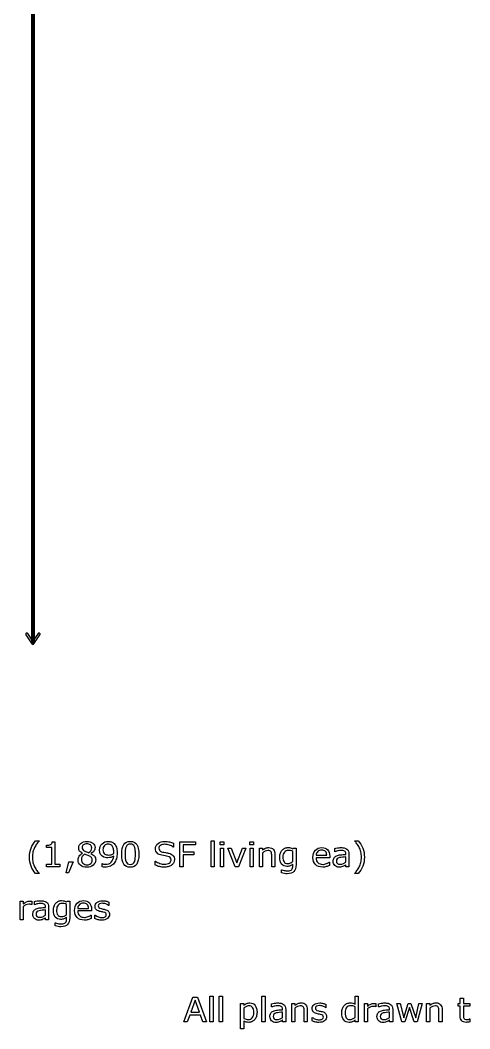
# Model space of a CAD drawing. Extents: x -13 to 750, y 12 to 2314.
# Drawn here: x 272.6 to 391.3, y 27.1 to 293.4 of the extents above; entities that cross this region are included whole.
import ezdxf

# ---------------------------------------------------------------- set-up
doc = ezdxf.new("R2010")
doc.units = 0
doc.layers.get('0').update_dxf_attribs({"linetype": 'CONTINUOUS'})

msp = doc.modelspace()

# ---------------------------------------------------------------- linework, layer by layer
at = {"color": 7}
for points in [[(275.59961, 579.89), (275.59961, 128.89), (276.40039, 128.89), (276.40039, 579.89)], [(274.23437, 131.5404), (274.23437, 131.5404)], [(291.51709, 74.9086), (291.51709, 74.9086)], [(318.9126, 75.66), (315.60352, 75.66), (315.60352, 73.8143), (318.44678, 73.8143), (318.44678, 73.0409), (315.60352, 73.0409), (315.60352, 69.89), (314.7334, 69.89), (314.7334, 76.4335), (318.9126, 76.4335)], [(323.83887, 69.89), (323.0127, 69.89), (323.0127, 76.7279), (323.83887, 76.7279)], [(326.36133, 75.6205), (325.42969, 75.6205), (325.42969, 76.4774), (326.36133, 76.4774)], [(326.30863, 69.89), (325.48246, 69.89), (325.48246, 74.7987), (326.30863, 74.7987)], [(332.18852, 74.7987), (330.20219, 69.89), (329.37162, 69.89), (327.39848, 74.7987), (328.29496, 74.7987), (329.81547, 70.892), (331.32279, 74.7987)], [(334.15727, 75.6205), (333.22563, 75.6205), (333.22563, 76.4774), (334.15727, 76.4774)], [(334.10457, 69.89), (333.2784, 69.89), (333.2784, 74.7987), (334.10457, 74.7987)], [(298.2231, 73.555), (298.2231, 73.555)], [(303.94482, 73.1639), (303.94482, 73.1639)], [(363.45125, 72.4038), (363.45125, 72.4038)], [(286.62598, 71.1424), (285.38672, 68.264), (284.74512, 68.264), (285.50977, 71.1424)], [(291.65332, 71.6302), (291.65332, 71.6302)], [(302.78905, 71.1688), (302.78905, 71.1688)], [(313.33595, 71.7577), (313.33595, 71.7577)], [(321.7681, 28.89), (320.84085, 28.89), (320.19925, 30.7137), (317.36917, 30.7137), (316.72757, 28.89), (315.84427, 28.89), (318.2261, 35.4335), (319.38626, 35.4335)], [(319.93118, 31.4608), (318.78421, 34.6732), (317.63284, 31.4608)], [(323.5303, 28.89), (322.70413, 28.89), (322.70413, 35.7279), (323.5303, 35.7279)], [(326.00003, 28.89), (325.17386, 28.89), (325.17386, 35.7279), (326.00003, 35.7279)], [(337.24124, 28.89), (336.41507, 28.89), (336.41507, 35.7279), (337.24124, 35.7279)], [(378.6553, 33.7987), (377.3765, 28.89), (376.61185, 28.89), (375.35062, 32.6737), (374.09818, 28.89), (373.33792, 28.89), (372.04593, 33.7987), (372.90726, 33.7987), (373.80814, 29.9974), (375.03421, 33.7987), (375.71536, 33.7987), (376.9722, 29.9974), (377.82474, 33.7987)], [(334.26614, 31.3818), (334.26614, 31.3818)]]:
    msp.add_lwpolyline(points, close=True, dxfattribs=at)
for points in [[(276, 579.89), (276, 128.89)], [(274.15037, 131.1244), (275.74998, 128.724)], [(277.34958, 131.4564), (276, 129.431), (274.65039, 131.4564)], [(276.24998, 128.724), (277.84959, 131.1244)], [(276.7251, 76.7279), (277.73145, 76.7279), (277.73145, 76.6839)], [(283.14111, 69.89), (279.59912, 69.89), (279.59912, 70.558), (280.96143, 70.558), (280.96143, 74.9437), (279.59912, 74.9437), (279.59912, 75.5414)], [(281.12402, 76.4555), (281.80518, 76.4555), (281.80518, 70.5581), (283.14111, 70.5581), (283.14111, 69.89)], [(313.07225, 76.0951), (313.07225, 75.0668), (313.01075, 75.0668)], [(336.56546, 73.5547), (336.56546, 69.89), (335.73929, 69.89), (335.73929, 74.7987), (336.56546, 74.7987), (336.56546, 74.2538)], [(344.58986, 74.5876), (344.64256, 74.7985), (345.416, 74.7985), (345.4161, 70.4481)], [(355.69051, 73.8539), (355.64661, 73.8539), (355.64661, 74.6932)], [(360.80574, 76.684), (360.80574, 76.728), (361.81209, 76.728)], [(289.11768, 73.3837), (289.11768, 73.4097)], [(291.29297, 73.3746), (291.29297, 73.3486)], [(297.33587, 73.7437), (297.33545, 73.744)], [(339.84383, 69.89), (339.01766, 69.89), (339.01766, 72.6849)], [(339.84378, 73.076), (339.84383, 69.89)], [(344.58992, 71.2391), (344.58992, 73.9154)], [(350.69832, 72.8915), (353.51082, 72.8915)], [(354.31502, 72.2587), (350.69832, 72.2587)], [(354.31498, 72.7069), (354.31502, 72.2587)], [(358.56014, 73.1335), (358.56014, 73.2609)], [(358.56014, 71.0985), (358.56014, 72.4652)], [(359.38197, 73.2208), (359.38192, 69.89)], [(292.55859, 71.7138), (292.55859, 71.7137)], [(294.22852, 69.8636), (294.22852, 70.703), (294.27242, 70.703)], [(308.29102, 70.2943), (308.29102, 71.3841), (308.35252, 71.3841)], [(344.58986, 70.1096), (344.58986, 70.5579)], [(344.58992, 71.2392), (344.58992, 71.2391)], [(354.1744, 71.0897), (354.2183, 71.0897), (354.2183, 70.1888)], [(358.56014, 71.0984), (358.56014, 71.0985)], [(359.38192, 69.89), (358.56014, 69.89), (358.56014, 70.4129)], [(277.73145, 68.0795), (276.7251, 68.0795)], [(277.73145, 68.1234), (277.73145, 68.0795)], [(341.61043, 68.242), (341.61043, 69.0857), (341.65433, 69.0857)], [(361.81209, 68.0795), (360.80574, 68.0795), (360.80574, 68.1235)], [(273.47322, 59.3755), (273.47322, 55.89), (272.64705, 55.89), (272.64705, 60.7987), (273.47322, 60.7987), (273.47322, 60.0736)], [(275.71, 59.8979), (275.6661, 59.8979)], [(275.71004, 60.7467), (275.71, 59.8979)], [(276.45268, 59.854), (276.40878, 59.854), (276.40878, 60.6933)], [(279.32231, 59.1336), (279.32231, 59.261)], [(280.14413, 59.2209), (280.14408, 55.8901)], [(284.89011, 60.5877), (284.94281, 60.7986), (285.71625, 60.7986), (285.71635, 56.4482)], [(284.89018, 57.2392), (284.89018, 59.9155)], [(287.83451, 58.8916), (290.64701, 58.8916)], [(291.45117, 58.707), (291.45121, 58.2588)], [(296.01718, 60.548), (296.01718, 59.6647), (295.97328, 59.6647)], [(279.32231, 57.0986), (279.32231, 58.4653)], [(279.32231, 57.0985), (279.32231, 57.0986)], [(280.14408, 55.8901), (279.32231, 55.8901), (279.32231, 56.413)], [(284.89011, 56.1097), (284.89011, 56.558)], [(284.89018, 57.2393), (284.89018, 57.2392)], [(291.45121, 58.2588), (287.83451, 58.2588)], [(291.31059, 57.0898), (291.35449, 57.0898), (291.35449, 56.1889)], [(292.37406, 56.1845), (292.37406, 57.1118), (292.41806, 57.1118)], [(296.21059, 57.3045), (296.21049, 57.3051)], [(281.91068, 54.2421), (281.91068, 55.0858), (281.95458, 55.0858)], [(360.98489, 33.6014), (360.98489, 35.7284), (361.81107, 35.7284), (361.81107, 28.89)], [(388.72318, 30.4937), (388.72318, 33.1041), (388.16507, 33.1041), (388.16507, 33.7984), (388.72318, 33.7984), (388.72318, 35.209), (389.54935, 35.209), (389.54935, 33.7984), (391.25443, 33.7984), (391.25443, 33.1041), (389.54935, 33.1041), (389.54935, 30.8672)], [(331.62503, 29.1366), (331.62503, 27.08), (330.79886, 27.08), (330.79886, 33.7992), (331.62503, 33.7992), (331.62503, 33.285)], [(331.62503, 32.5902), (331.62503, 29.8085)], [(338.99905, 32.8539), (338.95515, 32.8539), (338.95515, 33.6932)], [(341.86868, 32.1335), (341.86868, 32.2609)], [(342.6905, 32.2208), (342.69046, 28.89)], [(345.1075, 32.5547), (345.1075, 28.89), (344.28133, 28.89), (344.28133, 33.7987), (345.1075, 33.7987), (345.1075, 33.2538)], [(348.38582, 32.076), (348.38577, 28.89)], [(353.29002, 33.5479), (353.29002, 32.6646), (353.24612, 32.6646)], [(360.98489, 30.0985), (360.98489, 32.9154)], [(364.26325, 32.3754), (364.26325, 28.89), (363.43708, 28.89), (363.43708, 33.7987), (364.26325, 33.7987), (364.26325, 33.0736)], [(366.50003, 32.8978), (366.45613, 32.8978)], [(366.50007, 33.7467), (366.50003, 32.8978)], [(367.24271, 32.8539), (367.19881, 32.8539), (367.19881, 33.6932)], [(370.11234, 32.1335), (370.11234, 32.2609)], [(370.93416, 32.2208), (370.93411, 28.89)], [(380.67234, 32.5547), (380.67234, 28.89), (379.84617, 28.89), (379.84617, 33.7987), (380.67234, 33.7987), (380.67234, 33.2538)], [(383.95066, 32.076), (383.95071, 28.89)], [(335.11868, 31.4042), (335.11868, 31.4037)], [(341.86868, 30.0985), (341.86868, 31.4652)], [(341.86868, 30.0984), (341.86868, 30.0985)], [(342.69046, 28.89), (341.86868, 28.89), (341.86868, 29.4129)], [(348.38577, 28.89), (347.5596, 28.89), (347.5596, 31.6849)], [(349.647, 29.1844), (349.647, 30.1117), (349.6909, 30.1117)], [(353.48343, 30.3044), (353.48343, 30.305)], [(360.98489, 30.0983), (360.98489, 30.0985)], [(361.81107, 28.89), (360.98489, 28.89), (360.98489, 29.4042)], [(370.11234, 30.0985), (370.11234, 31.4652)], [(370.11234, 30.0984), (370.11234, 30.0985)], [(370.93411, 28.89), (370.11234, 28.89), (370.11234, 29.4129)], [(383.95071, 28.89), (383.12454, 28.89), (383.12454, 31.6849)], [(391.2105, 29.6763), (391.2544, 29.6763), (391.25443, 28.934)]]:
    msp.add_lwpolyline(points, dxfattribs=at)
for points in [[(274.106176, 131.349805), (274.090421, 131.271782), (274.106319, 131.190697), (274.15037, 131.1244)], [(274.23437, 131.5404), (274.168046, 131.49639), (274.12193, 131.427827), (274.106176, 131.349805)], [(274.459786, 131.584604), (274.381758, 131.600359), (274.300668, 131.584457), (274.23437, 131.5404)], [(274.65039, 131.4564), (274.60638, 131.52273), (274.537813, 131.568849), (274.459786, 131.584604)], [(277.54018, 131.584599), (277.462155, 131.568845), (277.39359, 131.522727), (277.34958, 131.4564)], [(277.76559, 131.5404), (277.699292, 131.584454), (277.618205, 131.600354), (277.54018, 131.584599)], [(277.893784, 131.349805), (277.87803, 131.427827), (277.831914, 131.49639), (277.76559, 131.5404)], [(277.84959, 131.1244), (277.893641, 131.190697), (277.909539, 131.271782), (277.893784, 131.349805)], [(275.74998, 128.724), (275.805572, 128.64022), (275.899434, 128.589856), (275.99998, 128.589856)], [(275.99998, 128.589856), (276.100526, 128.589856), (276.194388, 128.64022), (276.24998, 128.724)], [(275.08594, 72.4037), (275.08594, 73.2855), (275.229493, 74.077967), (275.5166, 74.7811)], [(275.5166, 74.7811), (275.803713, 75.484233), (276.206547, 76.133167), (276.7251, 76.7279)], [(276.45264, 74.9657), (276.276853, 74.605367), (276.133297, 74.2084), (276.02197, 73.7748)], [(277.05029, 75.9413), (276.836423, 75.662967), (276.637207, 75.337767), (276.45264, 74.9657)], [(277.73145, 76.6839), (277.494143, 76.470033), (277.26709, 76.2225), (277.05029, 75.9413)], [(279.59912, 75.5414), (279.783693, 75.5414), (279.981447, 75.556067), (280.19238, 75.5854)], [(280.19238, 75.5854), (280.40332, 75.6174), (280.56299, 75.6628), (280.67139, 75.7216)], [(280.67139, 75.7216), (280.806157, 75.794867), (280.911623, 75.887167), (280.98779, 75.9985)], [(280.98779, 75.9985), (281.066897, 76.112767), (281.112307, 76.2651), (281.12402, 76.4555)], [(288.08496, 74.8599), (288.08496, 75.3521), (288.28711, 75.762267), (288.69141, 76.0904)], [(288.33545, 74.025), (288.168457, 74.2476), (288.08496, 74.5259), (288.08496, 74.8599)], [(288.69141, 76.0904), (289.095703, 76.418533), (289.609863, 76.5826), (290.23389, 76.5826)], [(289.31982, 75.6732), (289.085447, 75.4974), (288.96826, 75.2601), (288.96826, 74.9613)], [(288.96826, 74.9613), (288.96826, 74.750367), (289.026853, 74.567267), (289.14404, 74.412)], [(290.22949, 75.9369), (289.86035, 75.9369), (289.557127, 75.849), (289.31982, 75.6732)], [(291.15234, 75.6556), (290.912107, 75.843133), (290.60449, 75.9369), (290.22949, 75.9369)], [(290.23389, 76.5826), (290.88721, 76.5826), (291.408693, 76.425867), (291.79834, 76.1124)], [(291.51709, 74.9086), (291.51709, 75.222067), (291.395507, 75.471067), (291.15234, 75.6556)], [(291.3501, 74.1879), (291.461427, 74.3959), (291.51709, 74.636133), (291.51709, 74.9086)], [(291.79834, 76.1124), (292.187987, 75.798867), (292.38281, 75.4004), (292.38281, 74.917)], [(292.38281, 74.917), (292.38281, 74.621133), (292.290527, 74.329633), (292.10596, 74.0425)], [(293.59127, 74.3065), (293.59127, 74.9745), (293.810997, 75.517967), (294.25045, 75.9369)], [(294.25045, 75.9369), (294.689903, 76.355833), (295.226037, 76.5653), (295.85885, 76.5653)], [(294.84814, 75.4536), (294.60498, 75.189933), (294.4834, 74.819333), (294.4834, 74.3418)], [(295.8501, 75.8491), (295.428227, 75.8491), (295.09424, 75.717267), (294.84814, 75.4536)], [(296.36426, 75.7611), (296.206053, 75.819767), (296.034667, 75.8491), (295.8501, 75.8491)], [(295.85885, 76.5653), (296.175257, 76.5653), (296.468223, 76.5155), (296.73775, 76.4159)], [(296.80811, 75.4798), (296.67041, 75.611667), (296.52246, 75.705433), (296.36426, 75.7611)], [(296.73775, 76.4159), (297.007283, 76.319233), (297.243123, 76.172733), (297.44527, 75.9764)], [(297.19482, 74.8382), (297.101073, 75.1136), (296.97217, 75.327467), (296.80811, 75.4798)], [(297.33545, 73.744), (297.33545, 74.198133), (297.288573, 74.562867), (297.19482, 74.8382)], [(297.44527, 75.9764), (297.694297, 75.733267), (297.886193, 75.4198), (298.02096, 75.036)], [(298.02096, 75.036), (298.15572, 74.655133), (298.2231, 74.161467), (298.2231, 73.555)], [(299.41846, 73.1551), (299.41846, 74.318233), (299.601563, 75.176633), (299.96777, 75.7303)], [(299.96777, 75.7303), (300.333983, 76.286967), (300.905273, 76.5653), (301.68164, 76.5653)], [(300.56982, 75.1503), (300.470213, 74.9335), (300.401367, 74.650767), (300.36328, 74.3021)], [(300.99609, 75.6688), (300.817383, 75.554533), (300.675293, 75.3817), (300.56982, 75.1503)], [(301.68164, 75.8402), (301.406247, 75.8402), (301.17773, 75.783067), (300.99609, 75.6688)], [(301.68164, 76.5653), (302.466793, 76.5653), (303.039547, 76.282567), (303.3999, 75.7171)], [(302.36279, 75.6688), (302.18701, 75.783067), (301.95996, 75.8402), (301.68164, 75.8402)], [(302.78467, 75.159), (302.68213, 75.3846), (302.541503, 75.554533), (302.36279, 75.6688)], [(302.99561, 74.3241), (302.960477, 74.652233), (302.890163, 74.930533), (302.78467, 75.159)], [(303.3999, 75.7171), (303.76318, 75.154633), (303.94482, 74.303567), (303.94482, 73.1639)], [(308.33055, 74.68), (308.33055, 75.227867), (308.561993, 75.676133), (309.02488, 76.0248)], [(308.74803, 73.5155), (308.46971, 73.8143), (308.33055, 74.202467), (308.33055, 74.68)], [(309.02488, 76.0248), (309.487773, 76.376333), (310.075177, 76.5521), (310.78709, 76.5521)], [(309.65772, 75.5106), (309.376473, 75.317267), (309.23585, 75.068233), (309.23585, 74.7635)], [(309.23585, 74.7635), (309.23585, 74.491033), (309.306163, 74.277167), (309.44679, 74.1219)], [(310.78272, 75.8006), (310.3169, 75.8006), (309.9419, 75.703933), (309.65772, 75.5106)], [(312.02638, 75.5897), (311.62208, 75.7303), (311.207527, 75.8006), (310.78272, 75.8006)], [(310.78709, 76.5521), (311.24705, 76.5521), (311.668923, 76.508167), (312.05271, 76.4203)], [(313.01075, 75.0668), (312.76173, 75.277733), (312.433607, 75.452033), (312.02638, 75.5897)], [(312.05271, 76.4203), (312.436503, 76.332367), (312.77635, 76.223967), (313.07225, 76.0951)], [(336.56546, 74.2538), (336.823273, 74.467667), (337.089873, 74.634633), (337.36526, 74.7547)], [(337.36526, 74.7547), (337.640653, 74.874833), (337.92337, 74.9349), (338.21341, 74.9349)], [(338.21341, 74.9349), (338.743683, 74.9349), (339.14798, 74.775233), (339.4263, 74.4559)], [(341.75979, 74.2756), (341.950217, 74.483667), (342.18166, 74.6448), (342.45412, 74.759)], [(342.45412, 74.759), (342.72658, 74.8762), (342.997577, 74.9348), (343.26711, 74.9348)], [(343.26711, 74.9348), (343.55129, 74.9348), (343.788593, 74.905467), (343.97902, 74.8468)], [(343.97902, 74.8468), (344.17238, 74.791467), (344.375993, 74.705067), (344.58986, 74.5876)], [(350.51371, 74.2274), (350.953163, 74.699067), (351.530313, 74.9349), (352.24516, 74.9349)], [(352.24516, 74.9349), (352.907267, 74.9349), (353.41703, 74.741533), (353.77445, 74.3548)], [(355.64661, 74.6932), (355.807743, 74.7372), (356.040653, 74.785533), (356.34534, 74.8382)], [(356.34534, 74.8382), (356.650033, 74.890867), (356.950327, 74.9172), (357.24622, 74.9172)], [(357.24622, 74.9172), (357.591927, 74.9172), (357.89222, 74.887867), (358.1471, 74.8292)], [(358.1471, 74.8292), (358.404913, 74.773867), (358.62757, 74.677167), (358.81507, 74.5391)], [(361.4825, 75.9414), (361.268633, 76.2226), (361.043047, 76.470133), (360.80574, 76.684)], [(362.08455, 74.9658), (361.899983, 75.337867), (361.6993, 75.663067), (361.4825, 75.9414)], [(361.81209, 76.728), (362.330643, 76.133267), (362.733477, 75.484333), (363.02059, 74.7812)], [(362.51522, 73.7749), (362.40682, 74.2085), (362.263263, 74.605467), (362.08455, 74.9658)], [(363.02059, 74.7812), (363.307697, 74.078067), (363.45125, 73.2856), (363.45125, 72.4038)], [(275.5166, 70.0262), (275.229493, 70.729333), (275.08594, 71.521833), (275.08594, 72.4037)], [(276.02197, 73.7748), (275.91357, 73.3412), (275.85937, 72.884167), (275.85937, 72.4037)], [(275.85937, 72.4037), (275.85937, 71.9027), (275.912107, 71.4442), (276.01758, 71.0282)], [(287.90918, 71.6962), (287.90918, 72.059467), (288.01465, 72.387567), (288.22559, 72.6805)], [(288.22559, 72.6805), (288.436523, 72.976433), (288.733887, 73.210833), (289.11768, 73.3837)], [(289.11768, 73.4097), (288.766113, 73.597233), (288.50537, 73.802333), (288.33545, 74.025)], [(289.03418, 72.597), (288.875973, 72.350933), (288.79687, 72.072633), (288.79687, 71.7621)], [(289.67139, 73.1815), (289.407717, 73.037967), (289.195313, 72.843133), (289.03418, 72.597)], [(289.14404, 74.412), (289.26416, 74.259667), (289.444337, 74.123433), (289.68457, 74.0033)], [(290.32617, 72.9486), (290.16211, 73.0046), (289.94385, 73.082233), (289.67139, 73.1815)], [(289.68457, 74.0033), (289.79297, 73.950633), (289.948243, 73.881767), (290.15039, 73.7967)], [(290.15039, 73.7967), (290.35547, 73.711767), (290.55469, 73.641467), (290.74805, 73.5858)], [(290.77881, 72.7684), (290.641117, 72.833067), (290.490237, 72.893133), (290.32617, 72.9486)], [(290.74805, 73.5858), (291.03809, 73.779133), (291.238773, 73.979833), (291.3501, 74.1879)], [(291.47314, 72.2762), (291.355953, 72.440267), (291.12451, 72.604333), (290.77881, 72.7684)], [(292.10596, 74.0425), (291.921387, 73.758367), (291.65039, 73.535733), (291.29297, 73.3746)], [(291.29297, 73.3486), (291.703123, 73.1728), (292.0166, 72.956), (292.2334, 72.6982)], [(291.65332, 71.6302), (291.65332, 71.899733), (291.59326, 72.115067), (291.47314, 72.2762)], [(292.2334, 72.6982), (292.450193, 72.4404), (292.55859, 72.112267), (292.55859, 71.7138)], [(293.78463, 73.3177), (293.655723, 73.5931), (293.59127, 73.9227), (293.59127, 74.3065)], [(294.3691, 72.6366), (294.111287, 72.815267), (293.916463, 73.0423), (293.78463, 73.3177)], [(295.02389, 72.329), (294.80709, 72.381667), (294.588827, 72.4842), (294.3691, 72.6366)], [(294.4834, 74.3418), (294.4834, 74.063467), (294.52295, 73.8364), (294.60205, 73.6606)], [(294.60205, 73.6606), (294.68115, 73.4848), (294.81445, 73.331), (295.00195, 73.1992)], [(295.00195, 73.1992), (295.13379, 73.1084), (295.27881, 73.046867), (295.43701, 73.0146)], [(295.75777, 72.25), (295.488243, 72.25), (295.243617, 72.276333), (295.02389, 72.329)], [(295.43701, 73.0146), (295.595217, 72.985267), (295.771, 72.9706), (295.96436, 72.9706)], [(296.54439, 72.3554), (296.304157, 72.285133), (296.04195, 72.25), (295.75777, 72.25)], [(295.96436, 72.9706), (296.192873, 72.9706), (296.424317, 73.001267), (296.65869, 73.0626)], [(297.31344, 72.707), (297.04098, 72.542933), (296.78463, 72.425733), (296.54439, 72.3554)], [(296.65869, 73.0626), (296.893063, 73.123933), (297.11279, 73.213267), (297.31787, 73.3306)], [(296.67183, 71.0986), (297.040977, 71.488267), (297.254847, 72.0244), (297.31344, 72.707)], [(297.31787, 73.3306), (297.320537, 73.391933), (297.323537, 73.452), (297.32687, 73.5108)], [(297.32687, 73.5108), (297.33287, 73.572133), (297.33587, 73.649767), (297.33587, 73.7437)], [(298.02539, 71.9994), (297.896483, 71.533533), (297.700193, 71.136567), (297.43652, 70.8085)], [(298.22314, 73.555), (298.22314, 72.983733), (298.157223, 72.4652), (298.02539, 71.9994)], [(299.95898, 70.5887), (299.598633, 71.145367), (299.41846, 72.000833), (299.41846, 73.1551)], [(300.36328, 74.3021), (300.328147, 73.9535), (300.31058, 73.571167), (300.31058, 73.1551)], [(300.31058, 73.1551), (300.31058, 72.6981), (300.32668, 72.3158), (300.35888, 72.0082)], [(300.35888, 72.0082), (300.39108, 71.700533), (300.459927, 71.425133), (300.56542, 71.182)], [(302.78906, 71.1688), (302.8916, 71.406133), (302.96045, 71.684467), (302.99561, 72.0038)], [(303.05271, 73.1639), (303.05271, 73.609233), (303.033677, 73.995967), (302.99561, 74.3241)], [(302.99561, 72.0038), (303.033677, 72.326067), (303.05271, 72.712767), (303.05271, 73.1639)], [(303.94482, 73.1639), (303.94482, 71.9891), (303.76025, 71.1263), (303.39111, 70.5755)], [(310.04002, 72.8871), (309.45994, 73.0101), (309.029277, 73.219567), (308.74803, 73.5155)], [(309.44679, 74.1219), (309.58741, 73.966633), (309.834967, 73.848), (310.18946, 73.766)], [(310.85301, 72.7421), (310.598123, 72.7801), (310.327127, 72.828433), (310.04002, 72.8871)], [(310.18946, 73.766), (310.37696, 73.724667), (310.643563, 73.674867), (310.98927, 73.6166)], [(311.56932, 72.597), (311.349593, 72.655667), (311.110823, 72.704033), (310.85301, 72.7421)], [(310.98927, 73.6166), (311.33497, 73.557933), (311.627937, 73.497867), (311.86817, 73.4364)], [(312.21531, 72.2762), (312.074683, 72.413933), (311.859353, 72.520867), (311.56932, 72.597)], [(311.86817, 73.4364), (312.354503, 73.307467), (312.720717, 73.112633), (312.96681, 72.8519)], [(312.43064, 71.6346), (312.43064, 71.924667), (312.358863, 72.138533), (312.21531, 72.2762)], [(312.96681, 72.8519), (313.212903, 72.591167), (313.33595, 72.226433), (313.33595, 71.7577)], [(337.27298, 73.981), (337.026887, 73.869667), (336.791047, 73.727567), (336.56546, 73.5547)], [(337.9805, 74.148), (337.754913, 74.148), (337.519073, 74.092333), (337.27298, 73.981)], [(338.51663, 74.056), (338.378937, 74.117333), (338.200227, 74.148), (337.9805, 74.148)], [(338.83304, 73.7836), (338.759793, 73.9066), (338.654323, 73.9974), (338.51663, 74.056)], [(338.97806, 73.3177), (338.951727, 73.516967), (338.903387, 73.672267), (338.83304, 73.7836)], [(339.01766, 72.6849), (339.01766, 72.9105), (339.00446, 73.121433), (338.97806, 73.3177)], [(339.4263, 74.4559), (339.70462, 74.136567), (339.84378, 73.6766), (339.84378, 73.076)], [(341.09621, 72.3904), (341.09621, 72.812267), (341.154803, 73.175533), (341.27199, 73.4802)], [(341.61037, 70.5974), (341.267597, 71.0222), (341.09621, 71.619867), (341.09621, 72.3904)], [(341.27199, 73.4802), (341.39211, 73.787867), (341.55471, 74.053), (341.75979, 74.2756)], [(342.33992, 73.7353), (342.07918, 73.430633), (341.94881, 72.988267), (341.94881, 72.4082)], [(341.94881, 72.4082), (341.94881, 71.8574), (342.04549, 71.4399), (342.23885, 71.1557)], [(343.41219, 74.1923), (342.95809, 74.1923), (342.600667, 74.039967), (342.33992, 73.7353)], [(343.97469, 74.1263), (343.78719, 74.1703), (343.59969, 74.1923), (343.41219, 74.1923)], [(344.58992, 73.9154), (344.370193, 74.015), (344.165117, 74.0853), (343.97469, 74.1263)], [(349.85893, 72.3158), (349.85893, 73.118533), (350.07719, 73.755733), (350.51371, 74.2274)], [(350.54447, 70.4349), (350.087443, 70.8773), (349.85893, 71.504267), (349.85893, 72.3158)], [(351.14217, 73.8627), (350.88143, 73.6019), (350.73348, 73.278167), (350.69832, 72.8915)], [(350.69832, 72.2587), (350.69832, 71.9569), (350.74373, 71.6932), (350.83455, 71.4676)], [(352.20125, 74.2538), (351.75887, 74.2538), (351.405843, 74.123433), (351.14217, 73.8627)], [(353.18123, 73.8978), (352.967363, 74.135133), (352.640703, 74.2538), (352.20125, 74.2538)], [(353.51082, 72.8915), (353.508153, 73.3251), (353.39829, 73.660533), (353.18123, 73.8978)], [(353.77445, 74.3548), (354.134803, 73.968133), (354.31498, 73.418833), (354.31498, 72.7069)], [(355.21151, 71.3141), (355.21151, 71.686167), (355.29061, 71.986467), (355.44881, 72.215)], [(355.44881, 72.215), (355.609943, 72.446467), (355.83846, 72.6281), (356.13436, 72.7599)], [(356.51668, 74.1), (356.25008, 74.044), (355.97469, 73.961967), (355.69051, 73.8539)], [(356.28377, 71.9553), (356.137283, 71.8147), (356.06404, 71.6199), (356.06404, 71.3709)], [(356.13436, 72.7599), (356.433187, 72.891767), (356.792073, 72.981133), (357.21102, 73.028)], [(356.85945, 72.2717), (356.62215, 72.204367), (356.430257, 72.0989), (356.28377, 71.9553)], [(357.24178, 74.188), (357.02498, 74.188), (356.78328, 74.158667), (356.51668, 74.1)], [(357.66805, 72.3992), (357.328203, 72.369867), (357.05867, 72.327367), (356.85945, 72.2717)], [(357.21102, 73.028), (357.629967, 73.074667), (358.079673, 73.109833), (358.56014, 73.1335)], [(357.75594, 74.153), (357.59188, 74.176333), (357.420493, 74.188), (357.24178, 74.188)], [(358.56014, 72.4652), (358.308187, 72.450533), (358.010823, 72.428533), (357.66805, 72.3992)], [(358.17781, 74.0168), (358.060623, 74.084133), (357.92, 74.129533), (357.75594, 74.153)], [(358.45906, 73.7267), (358.394593, 73.849767), (358.300843, 73.946467), (358.17781, 74.0168)], [(358.56014, 73.2609), (358.56014, 73.448433), (358.526447, 73.6037), (358.45906, 73.7267)], [(358.81507, 74.5391), (358.999643, 74.404367), (359.14027, 74.230067), (359.23695, 74.0162)], [(359.23695, 74.0162), (359.33363, 73.802333), (359.38197, 73.5372), (359.38197, 73.2208)], [(362.67781, 72.4038), (362.67781, 72.884267), (362.623613, 73.3413), (362.51522, 73.7749)], [(362.51522, 71.0283), (362.623613, 71.4443), (362.67781, 71.9028), (362.67781, 72.4038)], [(363.45125, 72.4037), (363.45125, 71.521833), (363.307697, 70.729333), (363.02059, 70.0262)], [(276.7251, 68.0795), (276.206547, 68.674167), (275.803713, 69.323067), (275.5166, 70.0262)], [(276.01758, 71.0282), (276.12598, 70.6122), (276.271, 70.2167), (276.45264, 69.8417)], [(276.45264, 69.8417), (276.62842, 69.4813), (276.829103, 69.1561), (277.05469, 68.8661)], [(288.5376, 70.2899), (288.118653, 70.6561), (287.90918, 71.124867), (287.90918, 71.6962)], [(290.23389, 69.7406), (289.524903, 69.7406), (288.959473, 69.9237), (288.5376, 70.2899)], [(288.79687, 71.7621), (288.79687, 71.366567), (288.933103, 71.0399), (289.20557, 70.7821)], [(289.20557, 70.7821), (289.47803, 70.5243), (289.823733, 70.3954), (290.24268, 70.3954)], [(291.89502, 70.3031), (291.455567, 69.9281), (290.901857, 69.7406), (290.23389, 69.7406)], [(290.24268, 70.3954), (290.670413, 70.3954), (291.01172, 70.505267), (291.2666, 70.725)], [(291.2666, 70.725), (291.524413, 70.944733), (291.65332, 71.246467), (291.65332, 71.6302)], [(292.55859, 71.7137), (292.55859, 71.1483), (292.3374, 70.6781), (291.89502, 70.3031)], [(294.58887, 69.7886), (294.454103, 69.803267), (294.333987, 69.828267), (294.22852, 69.8636)], [(294.27242, 70.703), (294.35738, 70.659), (294.477497, 70.6165), (294.63277, 70.5755)], [(295.01953, 69.7626), (294.86719, 69.7626), (294.723637, 69.771267), (294.58887, 69.7886)], [(294.63277, 70.5755), (294.788043, 70.5375), (294.960897, 70.5185), (295.15133, 70.5185)], [(296.43457, 70.035), (296.033203, 69.8534), (295.561523, 69.7626), (295.01953, 69.7626)], [(295.15133, 70.5185), (295.79879, 70.5185), (296.305623, 70.711867), (296.67183, 71.0986)], [(297.43652, 70.8085), (297.16992, 70.4745), (296.835937, 70.216667), (296.43457, 70.035)], [(301.68164, 69.7538), (300.896487, 69.7538), (300.322267, 70.0321), (299.95898, 70.5887)], [(300.56542, 71.182), (300.6621, 70.953467), (300.79833, 70.779133), (300.97411, 70.659)], [(300.97411, 70.659), (301.152823, 70.538933), (301.388663, 70.4789), (301.68163, 70.4789)], [(301.68163, 70.4789), (301.957023, 70.4789), (302.18554, 70.536033), (302.36718, 70.6503)], [(303.39111, 70.5755), (303.024903, 70.0277), (302.45508, 69.7538), (301.68164, 69.7538)], [(302.36718, 70.6503), (302.54882, 70.7645), (302.689443, 70.937333), (302.78905, 71.1688)], [(309.43799, 69.9032), (309.06299, 69.991067), (308.680667, 70.121433), (308.29102, 70.2943)], [(308.35252, 71.3841), (308.683573, 71.108767), (309.065897, 70.896367), (309.49949, 70.7469)], [(310.7124, 69.7713), (310.24072, 69.7713), (309.815917, 69.815267), (309.43799, 69.9032)], [(309.49949, 70.7469), (309.933083, 70.5975), (310.34031, 70.5228), (310.72117, 70.5228)], [(311.8374, 69.9296), (311.526853, 69.824067), (311.151853, 69.7713), (310.7124, 69.7713)], [(310.72117, 70.5228), (311.260237, 70.5228), (311.679183, 70.623867), (311.97801, 70.826)], [(312.65918, 70.369), (312.424807, 70.181533), (312.15088, 70.035067), (311.8374, 69.9296)], [(311.97801, 70.826), (312.279763, 71.0282), (312.43064, 71.297733), (312.43064, 71.6346)], [(313.15576, 71.0018), (313.038573, 70.7528), (312.873047, 70.541867), (312.65918, 70.369)], [(313.33594, 71.7577), (313.33594, 71.502833), (313.27588, 71.250867), (313.15576, 71.0018)], [(343.00783, 69.9646), (342.421897, 69.9646), (341.956077, 70.175533), (341.61037, 70.5974)], [(342.23885, 71.1557), (342.43221, 70.871567), (342.75301, 70.7295), (343.20125, 70.7295)], [(343.87356, 70.1096), (343.647973, 70.012933), (343.359397, 69.9646), (343.00783, 69.9646)], [(343.20125, 70.7295), (343.441483, 70.7295), (343.681717, 70.7749), (343.92195, 70.8657)], [(344.58986, 70.5579), (344.34084, 70.358633), (344.102073, 70.2092), (343.87356, 70.1096)], [(343.92195, 70.8657), (344.165117, 70.959433), (344.387773, 71.083933), (344.58992, 71.2392)], [(344.30423, 69.156), (344.40677, 69.270267), (344.480013, 69.407967), (344.52396, 69.5691)], [(344.52396, 69.5691), (344.567893, 69.730233), (344.58986, 69.9104), (344.58986, 70.1096)], [(345.4161, 70.4481), (345.4161, 69.6161), (345.227133, 69.005267), (344.8492, 68.6156)], [(352.4517, 69.7757), (351.637247, 69.7757), (351.001503, 69.995433), (350.54447, 70.4349)], [(350.83455, 71.4676), (350.92537, 71.245), (351.049883, 71.0619), (351.20809, 70.9183)], [(351.20809, 70.9183), (351.36043, 70.7777), (351.540607, 70.672233), (351.74862, 70.6019)], [(351.74862, 70.6019), (351.959553, 70.531567), (352.190997, 70.4964), (352.44295, 70.4964)], [(352.44295, 70.4964), (352.776937, 70.4964), (353.112387, 70.562333), (353.4493, 70.6942)], [(353.36576, 69.8944), (353.07572, 69.815267), (352.771033, 69.7757), (352.4517, 69.7757)], [(354.2183, 70.1888), (353.93998, 70.0716), (353.6558, 69.973467), (353.36576, 69.8944)], [(353.4493, 70.6942), (353.78914, 70.828933), (354.03084, 70.960767), (354.1744, 71.0897)], [(355.67293, 70.1935), (355.365317, 70.4865), (355.21151, 70.860033), (355.21151, 71.3141)], [(356.79793, 69.7541), (356.35555, 69.7541), (355.98055, 69.900567), (355.67293, 70.1935)], [(356.06404, 71.3709), (356.06404, 71.089633), (356.149003, 70.8772), (356.31893, 70.7336)], [(356.31893, 70.7336), (356.48885, 70.593), (356.748127, 70.5227), (357.09676, 70.5227)], [(357.42635, 69.8241), (357.247637, 69.777433), (357.038163, 69.7541), (356.79793, 69.7541)], [(357.09676, 70.5227), (357.3868, 70.5227), (357.651937, 70.578367), (357.89217, 70.6897)], [(357.90096, 69.9911), (357.763267, 69.9237), (357.605063, 69.868033), (357.42635, 69.8241)], [(357.89217, 70.6897), (358.132403, 70.803967), (358.35506, 70.9402), (358.56014, 71.0984)], [(358.26131, 70.202), (358.138263, 70.114133), (358.018147, 70.043833), (357.90096, 69.9911)], [(358.56014, 70.4129), (358.4869, 70.3629), (358.38729, 70.2926), (358.26131, 70.202)], [(361.4825, 68.8662), (361.71102, 69.1562), (361.911703, 69.4814), (362.08455, 69.8418)], [(363.02059, 70.0262), (362.733477, 69.323067), (362.330643, 68.674167), (361.81209, 68.0795)], [(362.08455, 69.8418), (362.26619, 70.2168), (362.409747, 70.6123), (362.51522, 71.0283)], [(277.05469, 68.8661), (277.280277, 68.5731), (277.505863, 68.325533), (277.73145, 68.1234)], [(342.33992, 68.0881), (342.093827, 68.123433), (341.850663, 68.174733), (341.61043, 68.242)], [(341.65433, 69.0857), (341.789097, 69.033033), (342.002963, 68.968567), (342.29593, 68.8923)], [(342.29593, 68.8923), (342.588897, 68.813233), (342.881863, 68.7737), (343.17483, 68.7737)], [(343.10457, 68.0311), (342.84383, 68.0311), (342.588947, 68.0501), (342.33992, 68.0881)], [(344.8492, 68.6156), (344.471273, 68.225933), (343.88973, 68.0311), (343.10457, 68.0311)], [(343.17483, 68.7737), (343.456083, 68.7737), (343.688997, 68.8074), (343.87357, 68.8748)], [(343.87357, 68.8748), (344.058137, 68.942133), (344.20169, 69.035867), (344.30423, 69.156)], [(360.80574, 68.1235), (361.031327, 68.325633), (361.256913, 68.5732), (361.4825, 68.8662)], [(273.47322, 60.0736), (273.801347, 60.337267), (274.089923, 60.5233), (274.33895, 60.6317)], [(274.15877, 59.8105), (273.921463, 59.699167), (273.692947, 59.554167), (273.47322, 59.3755)], [(274.89705, 59.9819), (274.64217, 59.9819), (274.396077, 59.924767), (274.15877, 59.8105)], [(274.33895, 60.6317), (274.590903, 60.743033), (274.84725, 60.7987), (275.10799, 60.7987)], [(275.30574, 59.9599), (275.191487, 59.974567), (275.055257, 59.9819), (274.89705, 59.9819)], [(275.10799, 60.7987), (275.251543, 60.7987), (275.355547, 60.794367), (275.42, 60.7857)], [(275.6661, 59.8979), (275.543053, 59.927233), (275.422933, 59.9479), (275.30574, 59.9599)], [(275.42, 60.7857), (275.484467, 60.779033), (275.581147, 60.766033), (275.71004, 60.7467)], [(276.21098, 58.2151), (276.372113, 58.446567), (276.600627, 58.6282), (276.89652, 58.76)], [(276.40878, 60.6933), (276.569913, 60.7373), (276.802823, 60.785633), (277.10751, 60.8383)], [(277.27885, 60.1001), (277.01225, 60.0441), (276.73686, 59.962067), (276.45268, 59.854)], [(276.89652, 58.76), (277.195353, 58.891867), (277.55424, 58.981233), (277.97318, 59.0281)], [(277.10751, 60.8383), (277.412197, 60.890967), (277.71249, 60.9173), (278.00839, 60.9173)], [(278.00395, 60.1881), (277.78715, 60.1881), (277.54545, 60.158767), (277.27885, 60.1001)], [(277.97318, 59.0281), (278.392127, 59.074767), (278.841837, 59.109933), (279.32231, 59.1336)], [(278.51811, 60.1531), (278.354043, 60.176433), (278.182657, 60.1881), (278.00395, 60.1881)], [(278.00839, 60.9173), (278.354097, 60.9173), (278.65439, 60.887967), (278.90927, 60.8293)], [(278.93998, 60.0169), (278.822793, 60.084233), (278.68217, 60.129633), (278.51811, 60.1531)], [(278.90927, 60.8293), (279.167083, 60.773967), (279.38974, 60.677267), (279.57724, 60.5392)], [(279.22123, 59.7268), (279.156763, 59.849867), (279.063013, 59.946567), (278.93998, 60.0169)], [(279.32231, 59.261), (279.32231, 59.448533), (279.288617, 59.6038), (279.22123, 59.7268)], [(279.57724, 60.5392), (279.761807, 60.404467), (279.90243, 60.230167), (279.99911, 60.0163)], [(279.99911, 60.0163), (280.09579, 59.802433), (280.14413, 59.5373), (280.14413, 59.2209)], [(281.39645, 58.3905), (281.39645, 58.812367), (281.455047, 59.175633), (281.57224, 59.4803)], [(281.57224, 59.4803), (281.692353, 59.787967), (281.85495, 60.0531), (282.06003, 60.2757)], [(282.06003, 60.2757), (282.250457, 60.483767), (282.4819, 60.6449), (282.75436, 60.7591)], [(282.64018, 59.7354), (282.379433, 59.430733), (282.24906, 58.988367), (282.24906, 58.4083)], [(283.71244, 60.1924), (283.25834, 60.1924), (282.90092, 60.040067), (282.64018, 59.7354)], [(282.75436, 60.7591), (283.026827, 60.8763), (283.297823, 60.9349), (283.56735, 60.9349)], [(283.56735, 60.9349), (283.85153, 60.9349), (284.088837, 60.905567), (284.27927, 60.8469)], [(284.27494, 60.1264), (284.08744, 60.1704), (283.89994, 60.1924), (283.71244, 60.1924)], [(284.89018, 59.9155), (284.670453, 60.0151), (284.465373, 60.0854), (284.27494, 60.1264)], [(284.27927, 60.8469), (284.47263, 60.791567), (284.676243, 60.705167), (284.89011, 60.5877)], [(286.99512, 58.3159), (286.99512, 59.118633), (287.21338, 59.755833), (287.6499, 60.2275)], [(287.6499, 60.2275), (288.089353, 60.699167), (288.666503, 60.935), (289.38135, 60.935)], [(288.27836, 59.8628), (288.01762, 59.602), (287.86967, 59.278267), (287.83451, 58.8916)], [(289.33744, 60.2539), (288.89506, 60.2539), (288.542033, 60.123533), (288.27836, 59.8628)], [(290.31742, 59.8979), (290.103553, 60.135233), (289.776893, 60.2539), (289.33744, 60.2539)], [(289.38135, 60.935), (290.043457, 60.935), (290.55322, 60.741633), (290.91064, 60.3549)], [(290.64701, 58.8916), (290.644343, 59.3252), (290.53448, 59.660633), (290.31742, 59.8979)], [(290.91064, 60.3549), (291.270993, 59.968233), (291.45117, 59.418933), (291.45117, 58.707)], [(292.39609, 59.4186), (292.39609, 59.620733), (292.437103, 59.811167), (292.51913, 59.9899)], [(292.66415, 58.6012), (292.485443, 58.823867), (292.39609, 59.096333), (292.39609, 59.4186)], [(292.51913, 59.9899), (292.60409, 60.168633), (292.731533, 60.3283), (292.90146, 60.4689)], [(293.58261, 58.1002), (293.151943, 58.214467), (292.84579, 58.381467), (292.66415, 58.6012)], [(292.90146, 60.4689), (293.06552, 60.606567), (293.273527, 60.714967), (293.52548, 60.7941)], [(293.5519, 60.0426), (293.343893, 59.928333), (293.23989, 59.756967), (293.23989, 59.5285)], [(293.23989, 59.5285), (293.23989, 59.3263), (293.302877, 59.173933), (293.42885, 59.0714)], [(293.42885, 59.0714), (293.551897, 58.968867), (293.751117, 58.8854), (294.02651, 58.821)], [(293.52548, 60.7941), (293.78036, 60.8761), (294.06454, 60.9171), (294.37802, 60.9171)], [(294.31655, 60.2184), (294.01479, 60.2184), (293.759907, 60.1598), (293.5519, 60.0426)], [(294.02651, 58.821), (294.17885, 58.785667), (294.34877, 58.7505), (294.53627, 58.7155)], [(295.20424, 60.0558), (294.90248, 60.1642), (294.606583, 60.2184), (294.31655, 60.2184)], [(294.37802, 60.9171), (294.670987, 60.9171), (294.966883, 60.8805), (295.26571, 60.8073)], [(294.53627, 58.7155), (294.726703, 58.680167), (294.884907, 58.647833), (295.01088, 58.6185)], [(295.01088, 58.6185), (295.394673, 58.530633), (295.690573, 58.379767), (295.89858, 58.1659)], [(295.97328, 59.6647), (295.762347, 59.819967), (295.506, 59.950333), (295.20424, 60.0558)], [(295.26571, 60.8073), (295.56747, 60.736967), (295.81796, 60.650533), (296.01718, 60.548)], [(275.97367, 57.3142), (275.97367, 57.686267), (276.052773, 57.986567), (276.21098, 58.2151)], [(276.4351, 56.1936), (276.12748, 56.4866), (275.97367, 56.860133), (275.97367, 57.3142)], [(277.5601, 55.7542), (277.117713, 55.7542), (276.742713, 55.900667), (276.4351, 56.1936)], [(277.04594, 57.9554), (276.899453, 57.8148), (276.82621, 57.62), (276.82621, 57.371)], [(276.82621, 57.371), (276.82621, 57.089733), (276.91117, 56.8773), (277.08109, 56.7337)], [(277.62162, 58.2718), (277.384313, 58.204467), (277.19242, 58.099), (277.04594, 57.9554)], [(277.08109, 56.7337), (277.251017, 56.5931), (277.510297, 56.5228), (277.85893, 56.5228)], [(278.43022, 58.3993), (278.090373, 58.369967), (277.82084, 58.327467), (277.62162, 58.2718)], [(277.85893, 56.5228), (278.14897, 56.5228), (278.414107, 56.578467), (278.65434, 56.6898)], [(278.66313, 55.9912), (278.52543, 55.9238), (278.367227, 55.868133), (278.18852, 55.8242)], [(279.32231, 58.4653), (279.070357, 58.450633), (278.772993, 58.428633), (278.43022, 58.3993)], [(278.65434, 56.6898), (278.894573, 56.804067), (279.11723, 56.9403), (279.32231, 57.0985)], [(279.02348, 56.2021), (278.900433, 56.114233), (278.780317, 56.043933), (278.66313, 55.9912)], [(279.32231, 56.413), (279.249063, 56.363), (279.149453, 56.2927), (279.02348, 56.2021)], [(281.91061, 56.5975), (281.567837, 57.0223), (281.39645, 57.619967), (281.39645, 58.3905)], [(283.30808, 55.9647), (282.72214, 55.9647), (282.256317, 56.175633), (281.91061, 56.5975)], [(282.24906, 58.4083), (282.24906, 57.8575), (282.34574, 57.44), (282.5391, 57.1558)], [(282.5391, 57.1558), (282.73246, 56.871667), (283.05326, 56.7296), (283.5015, 56.7296)], [(284.1738, 56.1097), (283.948213, 56.013033), (283.65964, 55.9647), (283.30808, 55.9647)], [(283.5015, 56.7296), (283.74174, 56.7296), (283.981977, 56.775), (284.22221, 56.8658)], [(284.89011, 56.558), (284.641083, 56.358733), (284.402313, 56.2093), (284.1738, 56.1097)], [(284.22221, 56.8658), (284.46537, 56.959533), (284.688027, 57.084033), (284.89018, 57.2393)], [(284.82421, 55.5692), (284.868143, 55.730333), (284.89011, 55.9105), (284.89011, 56.1097)], [(285.71635, 56.4482), (285.71635, 55.6162), (285.527383, 55.005367), (285.14945, 54.6157)], [(287.68066, 56.435), (287.223633, 56.8774), (286.99512, 57.504367), (286.99512, 58.3159)], [(289.58789, 55.7758), (288.773437, 55.7758), (288.137693, 55.995533), (287.68066, 56.435)], [(287.83451, 58.2588), (287.83451, 57.957), (287.87992, 57.6933), (287.97074, 57.4677)], [(287.97074, 57.4677), (288.06156, 57.2451), (288.186073, 57.062), (288.34428, 56.9184)], [(288.34428, 56.9184), (288.49662, 56.7778), (288.676797, 56.672333), (288.88481, 56.602)], [(288.88481, 56.602), (289.095743, 56.531667), (289.327187, 56.4965), (289.57914, 56.4965)], [(289.57914, 56.4965), (289.913127, 56.4965), (290.248577, 56.562433), (290.58549, 56.6943)], [(291.35449, 56.1889), (291.07617, 56.0717), (290.79199, 55.973567), (290.50195, 55.8945)], [(290.58549, 56.6943), (290.92533, 56.829033), (291.16703, 56.960867), (291.31059, 57.0898)], [(293.13432, 55.8989), (292.83256, 55.986767), (292.57914, 56.081967), (292.37406, 56.1845)], [(292.41806, 57.1118), (292.6788, 56.915467), (292.96884, 56.758733), (293.28818, 56.6416)], [(293.28818, 56.6416), (293.607513, 56.527333), (293.913663, 56.4702), (294.20663, 56.4702)], [(294.09677, 57.986), (293.90927, 58.021333), (293.737883, 58.0594), (293.58261, 58.1002)], [(294.5582, 57.894), (294.441007, 57.920667), (294.287197, 57.951333), (294.09677, 57.986)], [(295.65238, 56.2021), (295.28324, 55.914967), (294.77787, 55.7714), (294.13627, 55.7714)], [(294.20663, 56.4702), (294.56991, 56.4702), (294.85409, 56.5288), (295.05917, 56.646)], [(295.1998, 57.6391), (295.088467, 57.7387), (294.8746, 57.823667), (294.5582, 57.894)], [(295.05917, 56.646), (295.26425, 56.763133), (295.36679, 56.9477), (295.36679, 57.1997)], [(295.36679, 57.1997), (295.36679, 57.393033), (295.311127, 57.5395), (295.1998, 57.6391)], [(296.21049, 57.3051), (296.21049, 56.8569), (296.024453, 56.489233), (295.65238, 56.2021)], [(295.89858, 58.1659), (296.106587, 57.9491), (296.21059, 57.661967), (296.21059, 57.3045)], [(278.18852, 55.8242), (278.009807, 55.777533), (277.800333, 55.7542), (277.5601, 55.7542)], [(282.64018, 54.0882), (282.394087, 54.123533), (282.15092, 54.174833), (281.91068, 54.2421)], [(281.95458, 55.0858), (282.089347, 55.033133), (282.303213, 54.968667), (282.59618, 54.8924)], [(282.59618, 54.8924), (282.889147, 54.813333), (283.182117, 54.7738), (283.47509, 54.7738)], [(283.40483, 54.0312), (283.144083, 54.0312), (282.8892, 54.0502), (282.64018, 54.0882)], [(285.14945, 54.6157), (284.771523, 54.226033), (284.189983, 54.0312), (283.40483, 54.0312)], [(283.47509, 54.7738), (283.756337, 54.7738), (283.989247, 54.8075), (284.17382, 54.8749)], [(284.17382, 54.8749), (284.358387, 54.942233), (284.50194, 55.035967), (284.60448, 55.1561)], [(284.60448, 55.1561), (284.70702, 55.270367), (284.780263, 55.408067), (284.82421, 55.5692)], [(290.50195, 55.8945), (290.21191, 55.815367), (289.907223, 55.7758), (289.58789, 55.7758)], [(294.13627, 55.7714), (293.77299, 55.7714), (293.439007, 55.8139), (293.13432, 55.8989)], [(331.62503, 33.285), (331.844757, 33.4696), (332.09085, 33.623433), (332.36331, 33.7465)], [(332.31497, 32.9945), (332.074737, 32.891967), (331.844757, 32.7572), (331.62503, 32.5902)], [(333.03128, 33.1483), (332.793973, 33.1483), (332.555203, 33.097033), (332.31497, 32.9945)], [(332.36331, 33.7465), (332.638703, 33.872433), (332.931673, 33.9354), (333.24222, 33.9354)], [(333.96292, 32.7088), (333.760773, 33.0018), (333.450227, 33.1483), (333.03128, 33.1483)], [(333.24222, 33.9354), (333.834013, 33.9354), (334.293973, 33.7113), (334.6221, 33.2631)], [(334.26614, 31.3817), (334.26614, 31.9735), (334.165067, 32.415867), (333.96292, 32.7088)], [(334.6221, 33.2631), (334.953153, 32.817767), (335.11868, 32.198133), (335.11868, 31.4042)], [(338.95515, 33.6932), (339.116283, 33.7372), (339.349193, 33.785533), (339.65388, 33.8382)], [(339.82523, 33.1), (339.558623, 33.044), (339.28323, 32.961967), (338.99905, 32.8539)], [(339.4429, 31.7599), (339.741727, 31.891767), (340.100613, 31.981133), (340.51956, 32.028)], [(339.65388, 33.8382), (339.958567, 33.890867), (340.25886, 33.9172), (340.55476, 33.9172)], [(340.55032, 33.188), (340.333527, 33.188), (340.09183, 33.158667), (339.82523, 33.1)], [(340.51956, 32.028), (340.938507, 32.074667), (341.388213, 32.109833), (341.86868, 32.1335)], [(341.06448, 33.153), (340.90042, 33.176333), (340.729033, 33.188), (340.55032, 33.188)], [(340.55476, 33.9172), (340.90046, 33.9172), (341.200753, 33.887867), (341.45564, 33.8292)], [(341.48636, 33.0168), (341.369173, 33.084133), (341.228547, 33.129533), (341.06448, 33.153)], [(341.45564, 33.8292), (341.713453, 33.773867), (341.93611, 33.677167), (342.12361, 33.5391)], [(341.76761, 32.7267), (341.703143, 32.849767), (341.609393, 32.946467), (341.48636, 33.0168)], [(341.86868, 32.2609), (341.86868, 32.448433), (341.83499, 32.6037), (341.76761, 32.7267)], [(342.12361, 33.5391), (342.308177, 33.404367), (342.4488, 33.230067), (342.54548, 33.0162)], [(342.54548, 33.0162), (342.64216, 32.802333), (342.6905, 32.5372), (342.6905, 32.2208)], [(345.1075, 33.2538), (345.365313, 33.467667), (345.631917, 33.634633), (345.90731, 33.7547)], [(345.81502, 32.981), (345.568927, 32.869667), (345.333087, 32.727567), (345.1075, 32.5547)], [(346.52254, 33.148), (346.296953, 33.148), (346.061113, 33.092333), (345.81502, 32.981)], [(345.90731, 33.7547), (346.182697, 33.874833), (346.46541, 33.9349), (346.75545, 33.9349)], [(347.05867, 33.056), (346.920977, 33.117333), (346.742267, 33.148), (346.52254, 33.148)], [(346.75545, 33.9349), (347.285723, 33.9349), (347.69002, 33.775233), (347.96834, 33.4559)], [(347.37508, 32.7836), (347.30184, 32.9066), (347.19637, 32.9974), (347.05867, 33.056)], [(347.5201, 32.3177), (347.4937, 32.516967), (347.44536, 32.672267), (347.37508, 32.7836)], [(347.5596, 31.6849), (347.5596, 31.9105), (347.546433, 32.121433), (347.5201, 32.3177)], [(347.96834, 33.4559), (348.24666, 33.136567), (348.38582, 32.6766), (348.38582, 32.076)], [(349.66893, 32.4185), (349.66893, 32.620633), (349.709943, 32.811067), (349.79197, 32.9898)], [(349.93699, 31.6011), (349.758283, 31.823767), (349.66893, 32.096233), (349.66893, 32.4185)], [(349.79197, 32.9898), (349.87693, 33.168533), (350.004373, 33.3282), (350.1743, 33.4688)], [(350.1743, 33.4688), (350.33836, 33.606467), (350.546367, 33.714867), (350.79832, 33.794)], [(350.82474, 33.0425), (350.616733, 32.928233), (350.51273, 32.756867), (350.51273, 32.5284)], [(350.51273, 32.5284), (350.51273, 32.3262), (350.575717, 32.173833), (350.70169, 32.0713)], [(350.70169, 32.0713), (350.824737, 31.968767), (351.023957, 31.8853), (351.29935, 31.8209)], [(350.79832, 33.794), (351.0532, 33.876), (351.33738, 33.917), (351.65086, 33.917)], [(351.58939, 33.2183), (351.28763, 33.2183), (351.032747, 33.1597), (350.82474, 33.0425)], [(352.47708, 33.0557), (352.17532, 33.1641), (351.879423, 33.2183), (351.58939, 33.2183)], [(351.65086, 33.917), (351.943827, 33.917), (352.239723, 33.8804), (352.53855, 33.8072)], [(353.24612, 32.6646), (353.035187, 32.819867), (352.77884, 32.950233), (352.47708, 33.0557)], [(352.53855, 33.8072), (352.84031, 33.736867), (353.0908, 33.650433), (353.29002, 33.5479)], [(357.49124, 31.307), (357.49124, 31.723), (357.549833, 32.0936), (357.66702, 32.4188)], [(357.66702, 32.4188), (357.78714, 32.744), (357.948273, 33.020867), (358.15042, 33.2494)], [(358.15042, 33.2494), (358.34964, 33.472067), (358.581087, 33.641967), (358.84476, 33.7591)], [(358.7305, 32.6955), (358.472687, 32.373233), (358.34378, 31.9162), (358.34378, 31.3244)], [(359.81155, 33.1789), (359.348663, 33.1789), (358.988313, 33.017767), (358.7305, 32.6955)], [(358.84476, 33.7591), (359.11136, 33.8763), (359.38675, 33.9349), (359.67093, 33.9349)], [(359.67093, 33.9349), (359.928743, 33.9349), (360.15726, 33.907233), (360.35648, 33.8519)], [(360.38724, 33.1219), (360.21146, 33.1599), (360.019563, 33.1789), (359.81155, 33.1789)], [(360.35648, 33.8519), (360.555693, 33.799233), (360.765163, 33.715733), (360.98489, 33.6014)], [(360.98489, 32.9154), (360.762237, 33.015), (360.56302, 33.083833), (360.38724, 33.1219)], [(364.26325, 33.0736), (364.591377, 33.337267), (364.879953, 33.5233), (365.12898, 33.6317)], [(364.9488, 32.8104), (364.711493, 32.699067), (364.482977, 32.554067), (364.26325, 32.3754)], [(365.68708, 32.9818), (365.4322, 32.9818), (365.186107, 32.924667), (364.9488, 32.8104)], [(365.12898, 33.6317), (365.380933, 33.743033), (365.63728, 33.7987), (365.89802, 33.7987)], [(366.09577, 32.9598), (365.981517, 32.974467), (365.845287, 32.9818), (365.68708, 32.9818)], [(365.89802, 33.7987), (366.041573, 33.7987), (366.145577, 33.794367), (366.21003, 33.7857)], [(366.45613, 32.8978), (366.333077, 32.927133), (366.212957, 32.9478), (366.09577, 32.9598)], [(366.21003, 33.7857), (366.274497, 33.779033), (366.371177, 33.766033), (366.50007, 33.7467)], [(367.19881, 33.6932), (367.359943, 33.7372), (367.592853, 33.785533), (367.89754, 33.8382)], [(368.06888, 33.1), (367.80228, 33.044), (367.52689, 32.961967), (367.24271, 32.8539)], [(367.68655, 31.7599), (367.985383, 31.891767), (368.34427, 31.981133), (368.76321, 32.028)], [(367.89754, 33.8382), (368.202227, 33.890867), (368.50252, 33.9172), (368.79842, 33.9172)], [(368.79398, 33.188), (368.57718, 33.188), (368.33548, 33.158667), (368.06888, 33.1)], [(368.76321, 32.028), (369.182157, 32.074667), (369.631867, 32.109833), (370.11234, 32.1335)], [(369.30814, 33.153), (369.144073, 33.176333), (368.972687, 33.188), (368.79398, 33.188)], [(368.79842, 33.9172), (369.144127, 33.9172), (369.44442, 33.887867), (369.6993, 33.8292)], [(369.73001, 33.0168), (369.612823, 33.084133), (369.4722, 33.129533), (369.30814, 33.153)], [(369.6993, 33.8292), (369.957113, 33.773867), (370.17977, 33.677167), (370.36727, 33.5391)], [(370.01126, 32.7267), (369.946793, 32.849767), (369.853043, 32.946467), (369.73001, 33.0168)], [(370.11234, 32.2609), (370.11234, 32.448433), (370.078647, 32.6037), (370.01126, 32.7267)], [(370.36727, 33.5391), (370.551837, 33.404367), (370.69246, 33.230067), (370.78914, 33.0162)], [(370.78914, 33.0162), (370.88582, 32.802333), (370.93416, 32.5372), (370.93416, 32.2208)], [(380.67234, 33.2538), (380.930153, 33.467667), (381.196757, 33.634633), (381.47215, 33.7547)], [(381.37986, 32.981), (381.133767, 32.869667), (380.897927, 32.727567), (380.67234, 32.5547)], [(382.08738, 33.148), (381.861793, 33.148), (381.625953, 33.092333), (381.37986, 32.981)], [(381.47215, 33.7547), (381.747537, 33.874833), (382.03025, 33.9349), (382.32029, 33.9349)], [(382.62352, 33.056), (382.48582, 33.117333), (382.307107, 33.148), (382.08738, 33.148)], [(382.32029, 33.9349), (382.850563, 33.9349), (383.25486, 33.775233), (383.53318, 33.4559)], [(382.93992, 32.7836), (382.86668, 32.9066), (382.761213, 32.9974), (382.62352, 33.056)], [(383.08494, 32.3177), (383.05854, 32.516967), (383.0102, 32.672267), (382.93992, 32.7836)], [(383.12454, 31.6849), (383.12454, 31.9105), (383.11134, 32.121433), (383.08494, 32.3177)], [(383.53318, 33.4559), (383.8115, 33.136567), (383.95066, 32.6766), (383.95066, 32.076)], [(331.62503, 29.8085), (331.859403, 29.703033), (332.060087, 29.631233), (332.22708, 29.5931)], [(332.22708, 29.5931), (332.397, 29.5551), (332.588893, 29.5361), (332.80276, 29.5361)], [(332.80276, 29.5361), (333.262727, 29.5361), (333.621617, 29.691367), (333.87943, 30.0019)], [(334.4639, 29.4745), (334.27054, 29.2577), (334.042023, 29.089233), (333.77835, 28.9691)], [(333.87943, 30.0019), (334.137237, 30.312433), (334.26614, 30.7724), (334.26614, 31.3818)], [(334.9473, 30.3094), (334.83304, 29.981267), (334.671907, 29.702967), (334.4639, 29.4745)], [(335.11868, 31.4037), (335.11868, 31.005233), (335.061553, 30.640467), (334.9473, 30.3094)], [(338.52005, 30.3141), (338.52005, 30.686167), (338.59915, 30.986467), (338.75735, 31.215)], [(338.98148, 29.1935), (338.67386, 29.4865), (338.52005, 29.860033), (338.52005, 30.3141)], [(338.75735, 31.215), (338.918483, 31.446467), (339.147, 31.6281), (339.4429, 31.7599)], [(339.59232, 30.9553), (339.445833, 30.8147), (339.37259, 30.6199), (339.37259, 30.3709)], [(339.37259, 30.3709), (339.37259, 30.089633), (339.45755, 29.8772), (339.62747, 29.7336)], [(340.168, 31.2717), (339.930693, 31.204367), (339.7388, 31.0989), (339.59232, 30.9553)], [(339.62747, 29.7336), (339.79739, 29.593), (340.056667, 29.5227), (340.4053, 29.5227)], [(340.97659, 31.3992), (340.63675, 31.369867), (340.36722, 31.327367), (340.168, 31.2717)], [(340.4053, 29.5227), (340.69534, 29.5227), (340.960477, 29.578367), (341.20071, 29.6897)], [(341.86868, 31.4652), (341.616727, 31.450533), (341.319363, 31.428533), (340.97659, 31.3992)], [(341.20071, 29.6897), (341.44095, 29.803967), (341.663607, 29.9402), (341.86868, 30.0984)], [(341.86868, 29.4129), (341.79544, 29.3629), (341.69583, 29.2926), (341.56985, 29.202)], [(349.6909, 30.1117), (349.95164, 29.915367), (350.24168, 29.758633), (350.56102, 29.6415)], [(350.85545, 31.1001), (350.424783, 31.214367), (350.11863, 31.381367), (349.93699, 31.6011)], [(350.56102, 29.6415), (350.880353, 29.527233), (351.186503, 29.4701), (351.47947, 29.4701)], [(351.36961, 30.9859), (351.18211, 31.021233), (351.010723, 31.0593), (350.85545, 31.1001)], [(351.29935, 31.8209), (351.45169, 31.785567), (351.62161, 31.7504), (351.80911, 31.7154)], [(351.83104, 30.8939), (351.713847, 30.920567), (351.560037, 30.951233), (351.36961, 30.9859)], [(351.47947, 29.4701), (351.84275, 29.4701), (352.12693, 29.5287), (352.33201, 29.6459)], [(351.80911, 31.7154), (351.999543, 31.680067), (352.157747, 31.647733), (352.28372, 31.6184)], [(352.47264, 30.639), (352.361307, 30.7386), (352.14744, 30.823567), (351.83104, 30.8939)], [(352.28372, 31.6184), (352.667513, 31.530533), (352.963413, 31.379667), (353.17142, 31.1658)], [(352.33201, 29.6459), (352.53709, 29.763033), (352.63963, 29.9476), (352.63963, 30.1996)], [(352.63963, 30.1996), (352.63963, 30.392933), (352.583967, 30.5394), (352.47264, 30.639)], [(353.48343, 30.305), (353.48343, 29.8568), (353.297393, 29.489133), (352.92532, 29.202)], [(353.17142, 31.1658), (353.379427, 30.949), (353.48343, 30.661867), (353.48343, 30.3044)], [(358.0054, 29.4305), (357.662627, 29.8817), (357.49124, 30.5072), (357.49124, 31.307)], [(359.40286, 28.7538), (358.816927, 28.7538), (358.351107, 28.979367), (358.0054, 29.4305)], [(358.34378, 31.3244), (358.34378, 30.7414), (358.44339, 30.297533), (358.64261, 29.9928)], [(358.64261, 29.9928), (358.84183, 29.691067), (359.161167, 29.5402), (359.60062, 29.5402)], [(359.60062, 29.5402), (359.834993, 29.5402), (360.072297, 29.591467), (360.31253, 29.694)], [(360.98489, 29.4042), (360.74759, 29.199067), (360.500033, 29.0394), (360.24222, 28.9252)], [(360.31253, 29.694), (360.552763, 29.799467), (360.776883, 29.934233), (360.98489, 30.0983)], [(366.7637, 30.3141), (366.7637, 30.686167), (366.842803, 30.986467), (367.00101, 31.215)], [(367.22513, 29.1935), (366.91751, 29.4865), (366.7637, 29.860033), (366.7637, 30.3141)], [(367.00101, 31.215), (367.162143, 31.446467), (367.390657, 31.6281), (367.68655, 31.7599)], [(367.83597, 30.9553), (367.689483, 30.8147), (367.61624, 30.6199), (367.61624, 30.3709)], [(367.61624, 30.3709), (367.61624, 30.089633), (367.7012, 29.8772), (367.87112, 29.7336)], [(368.41165, 31.2717), (368.174343, 31.204367), (367.98245, 31.0989), (367.83597, 30.9553)], [(367.87112, 29.7336), (368.041047, 29.593), (368.300327, 29.5227), (368.64896, 29.5227)], [(369.22025, 31.3992), (368.880403, 31.369867), (368.61087, 31.327367), (368.41165, 31.2717)], [(368.64896, 29.5227), (368.938993, 29.5227), (369.20413, 29.578367), (369.44437, 29.6897)], [(370.11234, 31.4652), (369.860387, 31.450533), (369.563023, 31.428533), (369.22025, 31.3992)], [(369.44437, 29.6897), (369.684603, 29.803967), (369.90726, 29.9402), (370.11234, 30.0984)], [(370.11234, 29.4129), (370.039093, 29.3629), (369.939483, 29.2926), (369.81351, 29.202)], [(389.11429, 29.1973), (388.85355, 29.466833), (388.72318, 29.898967), (388.72318, 30.4937)], [(389.54935, 30.8672), (389.54935, 30.6094), (389.555217, 30.407267), (389.56695, 30.2608)], [(389.56695, 30.2608), (389.578683, 30.117267), (389.619697, 29.9825), (389.68999, 29.8565)], [(389.68999, 29.8565), (389.754457, 29.7393), (389.842347, 29.652867), (389.95366, 29.5972)], [(389.95366, 29.5972), (390.06792, 29.544533), (390.240773, 29.5182), (390.47222, 29.5182)], [(390.47222, 29.5182), (390.606987, 29.5182), (390.74761, 29.5372), (390.89409, 29.5752)], [(390.89409, 29.5752), (391.040577, 29.616533), (391.146047, 29.650233), (391.2105, 29.6763)], [(332.25345, 28.8773), (332.04837, 28.932633), (331.838897, 29.019067), (331.62503, 29.1366)], [(332.94778, 28.7933), (332.6929, 28.7933), (332.461457, 28.8213), (332.25345, 28.8773)], [(333.77835, 28.9691), (333.51761, 28.8519), (333.240753, 28.7933), (332.94778, 28.7933)], [(340.10648, 28.7541), (339.664093, 28.7541), (339.289093, 28.900567), (338.98148, 29.1935)], [(340.73489, 28.8241), (340.556183, 28.777433), (340.346713, 28.7541), (340.10648, 28.7541)], [(341.2095, 28.9911), (341.071807, 28.9237), (340.913603, 28.868033), (340.73489, 28.8241)], [(341.56985, 29.202), (341.446803, 29.114133), (341.326687, 29.043833), (341.2095, 28.9911)], [(350.40726, 28.8988), (350.1055, 28.986667), (349.85208, 29.081867), (349.647, 29.1844)], [(351.40921, 28.7713), (351.04593, 28.7713), (350.711947, 28.8138), (350.40726, 28.8988)], [(352.92532, 29.202), (352.55618, 28.914867), (352.05081, 28.7713), (351.40921, 28.7713)], [(360.24222, 28.9252), (359.984407, 28.810933), (359.70462, 28.7538), (359.40286, 28.7538)], [(368.35013, 28.7541), (367.907743, 28.7541), (367.532743, 28.900567), (367.22513, 29.1935)], [(368.97855, 28.8241), (368.799837, 28.777433), (368.590363, 28.7541), (368.35013, 28.7541)], [(369.45316, 28.9911), (369.31546, 28.9237), (369.157257, 28.868033), (368.97855, 28.8241)], [(369.81351, 29.202), (369.690463, 29.114133), (369.570347, 29.043833), (369.45316, 28.9911)], [(390.25687, 28.793), (389.75589, 28.793), (389.37503, 28.927767), (389.11429, 29.1973)], [(390.74466, 28.833), (390.56302, 28.806333), (390.400423, 28.793), (390.25687, 28.793)], [(391.25443, 28.934), (391.09915, 28.892667), (390.929227, 28.859), (390.74466, 28.833)]]:
    msp.add_open_spline(points, degree=3, dxfattribs=at)

doc.saveas('drawing.dxf')
